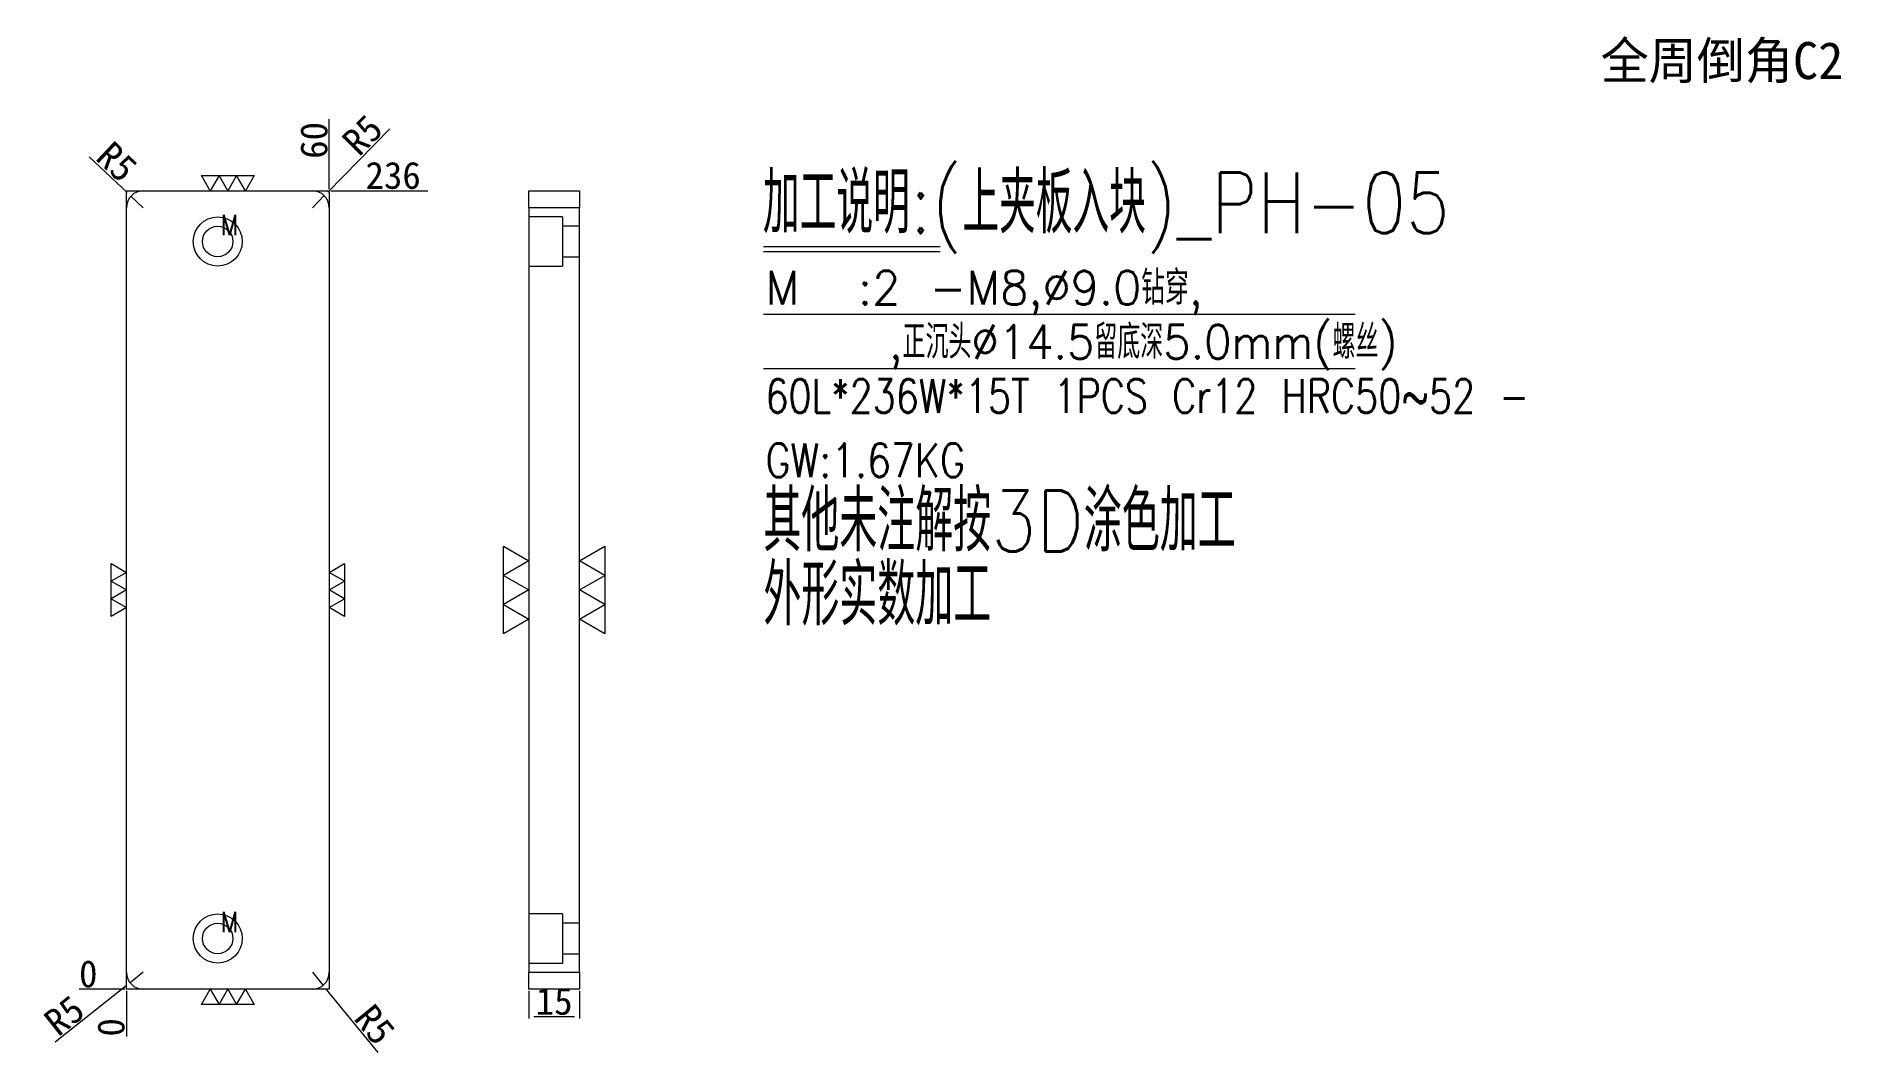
# Model space of a CAD drawing. Header units: millimetres. Extents: x 16522 to 17056, y 59793 to 60094.
import ezdxf
from ezdxf.enums import TextEntityAlignment as Align

# ---------------------------------------------------------------- set-up
doc = ezdxf.new("R2010")
doc.units = ezdxf.units.MM
doc.linetypes.add('DASHED', pattern=[0])
for name, color, linetype in [('dim', 4, 'Continuous'), ('PH', 7, 'Continuous'), ('PH_W', 1, 'Continuous')]:
    doc.layers.add(name, color=color, linetype=linetype)
doc.styles.add('_PUG_ERP', font='txt')
doc.styles.add('chinesef_fs', font='txt.shx', dxfattribs={"bigfont": 'gbcbig.shx'})
doc.dimstyles.new('_PUG_ERP', dxfattribs={"dimtxt": 8, "dimasz": 1.5, "dimexe": 0.5, "dimexo": 0.5, "dimgap": 0.5, "dimtad": 1, "dimtxsty": '_PUG_ERP', "dimblk": 'CLOSEDBLANK', "dimcen": 0, "dimclrd": 4, "dimclre": 4, "dimclrt": 3, "dimazin": 3, "dimtfac": 1, "dimtmove": 0, "dimatfit": 3, "dimldrblk": 'CLOSEDBLANK', "dimlwd": 9, "dimlwe": 9})

# ---------------------------------------------------------------- blocks, each defined once
blk = doc.blocks.new('*D733')
at = {"layer": 'Defpoints', "color": 0}
for p in [(16609.09, 60048.02), (16617.19, 60048.02), (16549.09, 59812.02)]:
    blk.add_point(p, dxfattribs=at)
at = {"layer": 'dim', "color": 4, "lineweight": 9}
for p, q in [((16609.59, 60048.02), (16612.09, 60048.02)), ((16612.09, 60048.02), (16614.19, 60048.02)), ((16614.19, 60048.02), (16638.27, 60048.02))]:
    blk.add_line(p, q, dxfattribs=at)
at = {"layer": 'dim', "color": 3, "lineweight": 13, "insert": (16627.98, 60052.52), "char_height": 8, "attachment_point": 5, "style": '_PUG_ERP'}
blk.add_mtext('236', dxfattribs=at)
blk = doc.blocks.new('_ClosedBlank')
blk = doc.blocks.new('*D734')
at = {"layer": 'Defpoints', "color": 0}
for p in [(16540.99, 59812.02), (16549.09, 59812.02), (16549.09, 59812.02)]:
    blk.add_point(p, dxfattribs=at)
at = {"layer": 'dim', "color": 4, "lineweight": 9}
blk.add_line((16548.59, 59812.02), (16535.16, 59812.02), dxfattribs=at)
at = {"layer": 'dim', "color": 3, "lineweight": 13, "insert": (16537.83, 59816.52), "char_height": 8, "attachment_point": 5, "style": '_PUG_ERP'}
blk.add_mtext('0', dxfattribs=at)
blk = doc.blocks.new('*D735')
at = {"layer": 'Defpoints', "color": 0}
for p in [(16549.09, 59812.02), (16549.09, 59812.02), (16549.09, 59803.92)]:
    blk.add_point(p, dxfattribs=at)
at = {"layer": 'dim', "color": 4, "lineweight": 9}
blk.add_line((16549.09, 59811.52), (16549.09, 59798.09), dxfattribs=at)
at = {"layer": 'dim', "color": 3, "lineweight": 13, "insert": (16544.59, 59800.76), "char_height": 8, "attachment_point": 5, "rotation": 90, "style": '_PUG_ERP'}
blk.add_mtext('0', dxfattribs=at)
blk = doc.blocks.new('*D736')
at = {"layer": 'Defpoints', "color": 0}
for p in [(16609.09, 60056.12), (16609.09, 60048.02), (16549.09, 59812.02)]:
    blk.add_point(p, dxfattribs=at)
at = {"layer": 'dim', "color": 4, "lineweight": 9}
for p, q in [((16609.09, 60053.12), (16609.09, 60069.2)), ((16609.09, 60051.02), (16609.09, 60053.12)), ((16609.09, 60048.52), (16609.09, 60051.02))]:
    blk.add_line(p, q, dxfattribs=at)
at = {"layer": 'dim', "color": 3, "lineweight": 13, "insert": (16604.59, 60062.91), "char_height": 8, "attachment_point": 5, "rotation": 90, "style": '_PUG_ERP'}
blk.add_mtext('60', dxfattribs=at)
blk = doc.blocks.new('*D737')
at = {"layer": 'Defpoints', "color": 0}
for p in [(16668.09, 59812.02), (16683.09, 59812.02), (16683.09, 59803.92)]:
    blk.add_point(p, dxfattribs=at)
at = {"layer": 'dim', "color": 4, "lineweight": 9}
for p, q in [((16668.09, 59811.52), (16668.09, 59803.42)), ((16683.09, 59811.52), (16683.09, 59803.42)), ((16669.59, 59803.92), (16681.59, 59803.92))]:
    blk.add_line(p, q, dxfattribs=at)
at = {"layer": 'dim', "color": 3, "lineweight": 13, "insert": (16675.59, 59808.42), "char_height": 8, "attachment_point": 5, "style": '_PUG_ERP'}
blk.add_mtext('15', dxfattribs=at)
blk = doc.blocks.new('*D738')
at = {"layer": 'Defpoints', "color": 0}
for p in [(16550.45, 60046.45), (16554.09, 60043.02)]:
    blk.add_point(p, dxfattribs=at)
at = {"layer": 'PH_W', "color": 4, "lineweight": 9}
for p, q in [((16549.36, 60047.47), (16538.09, 60058.05)), ((16554.09, 60043.02), (16550.45, 60046.45))]:
    blk.add_line(p, q, dxfattribs=at)
at = {"layer": 'PH_W', "color": 3, "lineweight": 13, "insert": (16546.26, 60056.56), "char_height": 8, "attachment_point": 5, "rotation": 316.8008, "style": '_PUG_ERP'}
blk.add_mtext('R5', dxfattribs=at)
blk = doc.blocks.new('*D739')
at = {"layer": 'Defpoints', "color": 0}
for p in [(16604.09, 60043.02), (16607.6, 60046.59)]:
    blk.add_point(p, dxfattribs=at)
at = {"layer": 'PH_W', "color": 4, "lineweight": 9}
for p, q in [((16608.66, 60047.65), (16627.03, 60066.3)), ((16604.09, 60043.02), (16607.6, 60046.59))]:
    blk.add_line(p, q, dxfattribs=at)
at = {"layer": 'PH_W', "color": 3, "lineweight": 13, "insert": (16618.93, 60064.49), "char_height": 8, "attachment_point": 5, "rotation": 45.4214, "style": '_PUG_ERP'}
blk.add_mtext('R5', dxfattribs=at)
blk = doc.blocks.new('*D740')
at = {"layer": 'Defpoints', "color": 0}
for p in [(16604.09, 59817.02), (16607.26, 59813.15)]:
    blk.add_point(p, dxfattribs=at)
at = {"layer": 'PH_W', "color": 4, "lineweight": 9}
for p, q in [((16604.09, 59817.02), (16607.26, 59813.15)), ((16608.21, 59811.99), (16623.47, 59793.31))]:
    blk.add_line(p, q, dxfattribs=at)
at = {"layer": 'PH_W', "color": 3, "lineweight": 13, "insert": (16622.54, 59801.56), "char_height": 8, "attachment_point": 5, "rotation": 309.249, "style": '_PUG_ERP'}
blk.add_mtext('R5', dxfattribs=at)
blk = doc.blocks.new('*D741')
at = {"layer": 'Defpoints', "color": 0}
for p in [(16550.18, 59813.91), (16554.09, 59817.02)]:
    blk.add_point(p, dxfattribs=at)
at = {"layer": 'PH_W', "color": 4, "lineweight": 9}
for p, q in [((16549, 59812.98), (16528.08, 59796.36)), ((16554.09, 59817.02), (16550.18, 59813.91))]:
    blk.add_line(p, q, dxfattribs=at)
at = {"layer": 'PH_W', "color": 3, "lineweight": 13, "insert": (16530.75, 59804.22), "char_height": 8, "attachment_point": 5, "rotation": 38.466, "style": '_PUG_ERP'}
blk.add_mtext('R5', dxfattribs=at)

msp = doc.modelspace()

# ---------------------------------------------------------------- linework, layer by layer
at = {"layer": 'dim', "color": 8, "linetype": 'Continuous', "lineweight": 18}
for p, q in [((16737.544, 60031.524), (16789.708, 60031.524)), ((16737.544, 60030.024), (16789.708, 60030.024)), ((16737.544, 60011.524), (16912.504, 60011.524)), ((16737.544, 59995.524), (16912.504, 59995.524))]:
    msp.add_line(p, q, dxfattribs=at)
at = {"layer": 'dim', "lineweight": 13}
for points in [[(16586.888, 60052.524), (16584.29, 60048.024), (16581.692, 60052.524), (16579.094, 60048.024), (16576.496, 60052.524), (16573.898, 60048.024), (16571.3, 60052.524), (16586.888, 60052.524)], [(16660.594, 59943.014), (16668.094, 59938.684), (16660.594, 59934.354), (16668.094, 59930.024), (16660.594, 59925.694), (16668.094, 59921.364), (16660.594, 59917.034), (16660.594, 59943.014)], [(16690.594, 59917.034), (16683.094, 59921.364), (16690.594, 59925.694), (16683.094, 59930.024), (16690.594, 59934.354), (16683.094, 59938.684), (16690.594, 59943.014), (16690.594, 59917.034)], [(16544.594, 59937.818), (16549.094, 59935.22), (16544.594, 59932.622), (16549.094, 59930.024), (16544.594, 59927.426), (16549.094, 59924.828), (16544.594, 59922.23), (16544.594, 59937.818)], [(16613.594, 59922.23), (16609.094, 59924.828), (16613.594, 59927.426), (16609.094, 59930.024), (16613.594, 59932.622), (16609.094, 59935.22), (16613.594, 59937.818), (16613.594, 59922.23)], [(16571.3, 59807.524), (16573.898, 59812.024), (16576.496, 59807.524), (16579.094, 59812.024), (16581.692, 59807.524), (16584.29, 59812.024), (16586.888, 59807.524), (16571.3, 59807.524)]]:
    msp.add_lwpolyline(points, close=True, dxfattribs=at)
at = {"layer": 'dim', "color": 252, "linetype": 'DASHED', "lineweight": 13, "ltscale": 0.2}
msp.add_lwpolyline([(16609.094, 60048.024), (16609.094, 59812.024), (16549.094, 59812.024), (16549.094, 60048.024)], close=True, dxfattribs=at)
at = {"layer": 'PH', "color": 21, "linetype": 'Continuous', "lineweight": 18}
for p, q in [((16554.094, 60048.024), (16604.094, 60048.024)), ((16668.094, 60043.024), (16668.094, 60048.024)), ((16668.094, 60048.024), (16683.094, 60048.024)), ((16683.094, 60048.024), (16683.094, 60043.024)), ((16549.094, 59817.024), (16549.094, 60043.024)), ((16609.094, 60043.024), (16609.094, 59817.024)), ((16668.094, 60043.024), (16668.094, 59817.024)), ((16683.094, 59817.024), (16683.094, 60043.024)), ((16668.094, 59812.024), (16668.094, 59817.024)), ((16683.094, 59817.024), (16683.094, 59812.024)), ((16604.094, 59812.024), (16554.094, 59812.024)), ((16683.094, 59812.024), (16668.094, 59812.024))]:
    msp.add_line(p, q, dxfattribs=at)
at = {"layer": 'PH', "color": 155, "linetype": 'Continuous', "lineweight": 18}
for p, q in [((16683.094, 60043.024), (16668.094, 60043.024)), ((16668.094, 59817.024), (16683.094, 59817.024))]:
    msp.add_line(p, q, dxfattribs=at)
at = {"layer": 'PH', "color": 31, "linetype": 'DASHED', "lineweight": 13, "ltscale": 0.331894}
for p, q in [((16678.094, 60040.274), (16668.094, 60040.274)), ((16678.094, 60040.274), (16678.094, 60025.774)), ((16683.094, 60037.527), (16678.094, 60037.527)), ((16668.094, 60025.774), (16678.094, 60025.774)), ((16678.094, 60028.52), (16683.094, 60028.52)), ((16678.094, 59834.274), (16668.094, 59834.274)), ((16678.094, 59834.274), (16678.094, 59819.774)), ((16683.094, 59831.527), (16678.094, 59831.527)), ((16668.094, 59819.774), (16678.094, 59819.774)), ((16678.094, 59822.52), (16683.094, 59822.52))]:
    msp.add_line(p, q, dxfattribs=at)
at = {"layer": 'PH', "color": 42, "linetype": 'Continuous', "lineweight": 18}
for centre, radius in [((16576.094, 60033.024), 7.25), ((16576.094, 60033.024), 4.503), ((16576.094, 59827.024), 7.25), ((16576.094, 59827.024), 4.503)]:
    msp.add_circle(centre, radius, dxfattribs=at)
at = {"layer": 'PH', "color": 21, "linetype": 'Continuous', "lineweight": 18}
for centre, start, end in [((16554.094, 60043.024), 90, 180), ((16604.094, 60043.024), 0, 90), ((16554.094, 59817.024), 180, 270), ((16604.094, 59817.024), 270, 0)]:
    msp.add_arc(centre, 5, start, end, dxfattribs=at)

# ---------------------------------------------------------------- texts
at = {"layer": 'dim'}
msp.add_text('全周倒角C2', height=10.9428, dxfattribs=at).set_placement((17020.917, 60086.723), align=Align.MIDDLE)
at = {"layer": 'dim', "color": 4, "lineweight": 13, "style": 'chinesef_fs'}
for s, height, width, p in [('加工说明:(上夹板入块)_PH-05', 18, 0.838, (16737.334, 60035.441)), ('M', 6, 0.8408, (16576.955, 60034.909)), ('M  :2 -M8,%%c9.0钻穿,', 10, 0.9735, (16738.074, 60014.367)), ('    ,正沉头%%c14.5留底深5.0mm(螺丝)', 10, 0.9424, (16738.074, 59998.367)), ('60L*236W*15T 1PCS Cr12 HRC50~52 - ', 10, 0.7957, (16738.074, 59982.367)), ('GW:1.67KG ', 10, 0.8247, (16738.074, 59963.367)), ('M', 6, 0.8408, (16576.955, 59828.909))]:
    msp.add_text(s, height=height, dxfattribs=dict(at, width=width)).set_placement(p)
at = {"layer": 'dim', "color": 21, "lineweight": 13, "style": 'chinesef_fs', "width": 0.8663}
for s, p in [('其他未注解按3D涂色加工', (16737.466, 59941.441)), ('外形实数加工', (16737.466, 59919.573))]:
    msp.add_text(s, height=18, dxfattribs=at).set_placement(p)

# ---------------------------------------------------------------- dimensions: what is measured, and where the dimension line sits
at = {"layer": 'dim', "lineweight": 13}
for feature_location, offset, dtype, origin, picture, middle in [((16609.094, 60048.024), (0, 8.1), 1, (16549.094, 59812.024), '*D736', (16604.594, 60062.91)), ((16609.094, 60048.024), (8.1, 0), 0, (16549.094, 59812.024), '*D733', (16627.98, 60052.524)), ((16549.094146634, 59812.023977256), (-8.1, 0), 0, (16549.094146634, 59812.023977256), '*D734', (16537.827479967, 59816.523977256)), ((16549.094146634, 59812.023977256), (0, -8.1), 1, (16549.094146634, 59812.023977256), '*D735', (16544.594146634, 59800.75731059))]:
    dim = msp.add_ordinate_dim(feature_location=feature_location, offset=offset, dtype=dtype, origin=origin, dimstyle='_PUG_ERP', dxfattribs=at)
    dim.commit()
    dim.dimension.update_dxf_attribs({"geometry": picture, "text_midpoint": middle})
dim = msp.add_linear_dim(base=(16683.094, 59803.924), p1=(16668.094, 59812.024), p2=(16683.094, 59812.024), dimstyle='_PUG_ERP', dxfattribs=at)
dim.commit()
dim.dimension.update_dxf_attribs({"geometry": '*D737', "text_midpoint": (16675.594, 59808.424)})
at = {"layer": 'PH_W', "color": 1, "lineweight": 13}
for center, mpoint, picture, middle in [((16604.094, 60043.024), (16607.604, 60046.585), '*D739', (16622.134, 60061.331)), ((16554.094, 60043.024), (16550.449, 60046.447), '*D738', (16543.177, 60053.276)), ((16554.094, 59817.024), (16550.179, 59813.914), '*D741', (16533.544, 59800.698)), ((16604.094, 59817.024), (16607.258, 59813.152), '*D740', (16619.055, 59798.712))]:
    dim = msp.add_radius_dim(center=center, mpoint=mpoint, dimstyle='_PUG_ERP', dxfattribs=at)
    dim.commit()
    dim.dimension.update_dxf_attribs({"geometry": picture, "text_midpoint": middle, "dimtype": 164})

doc.saveas('drawing.dxf')
